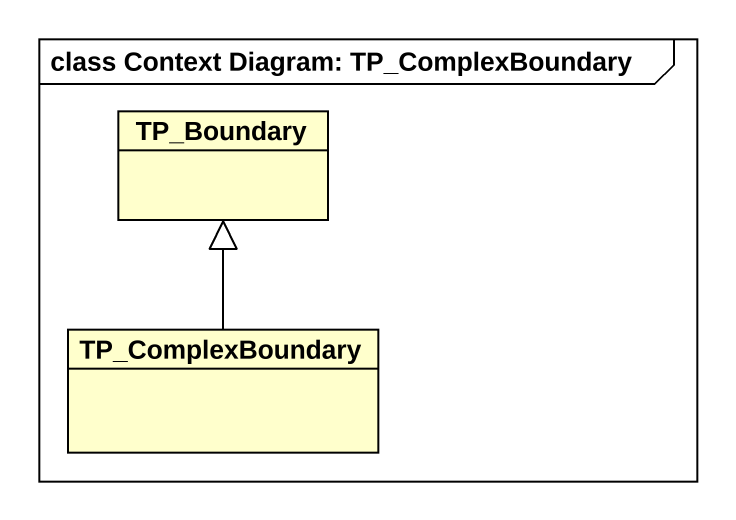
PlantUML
@startuml
mainframe class Context Diagram: TP_ComplexBoundary
hide circle
hide empty members
class TP_Boundary
class TP_ComplexBoundary
TP_ComplexBoundary -up-|> TP_Boundary
@enduml
